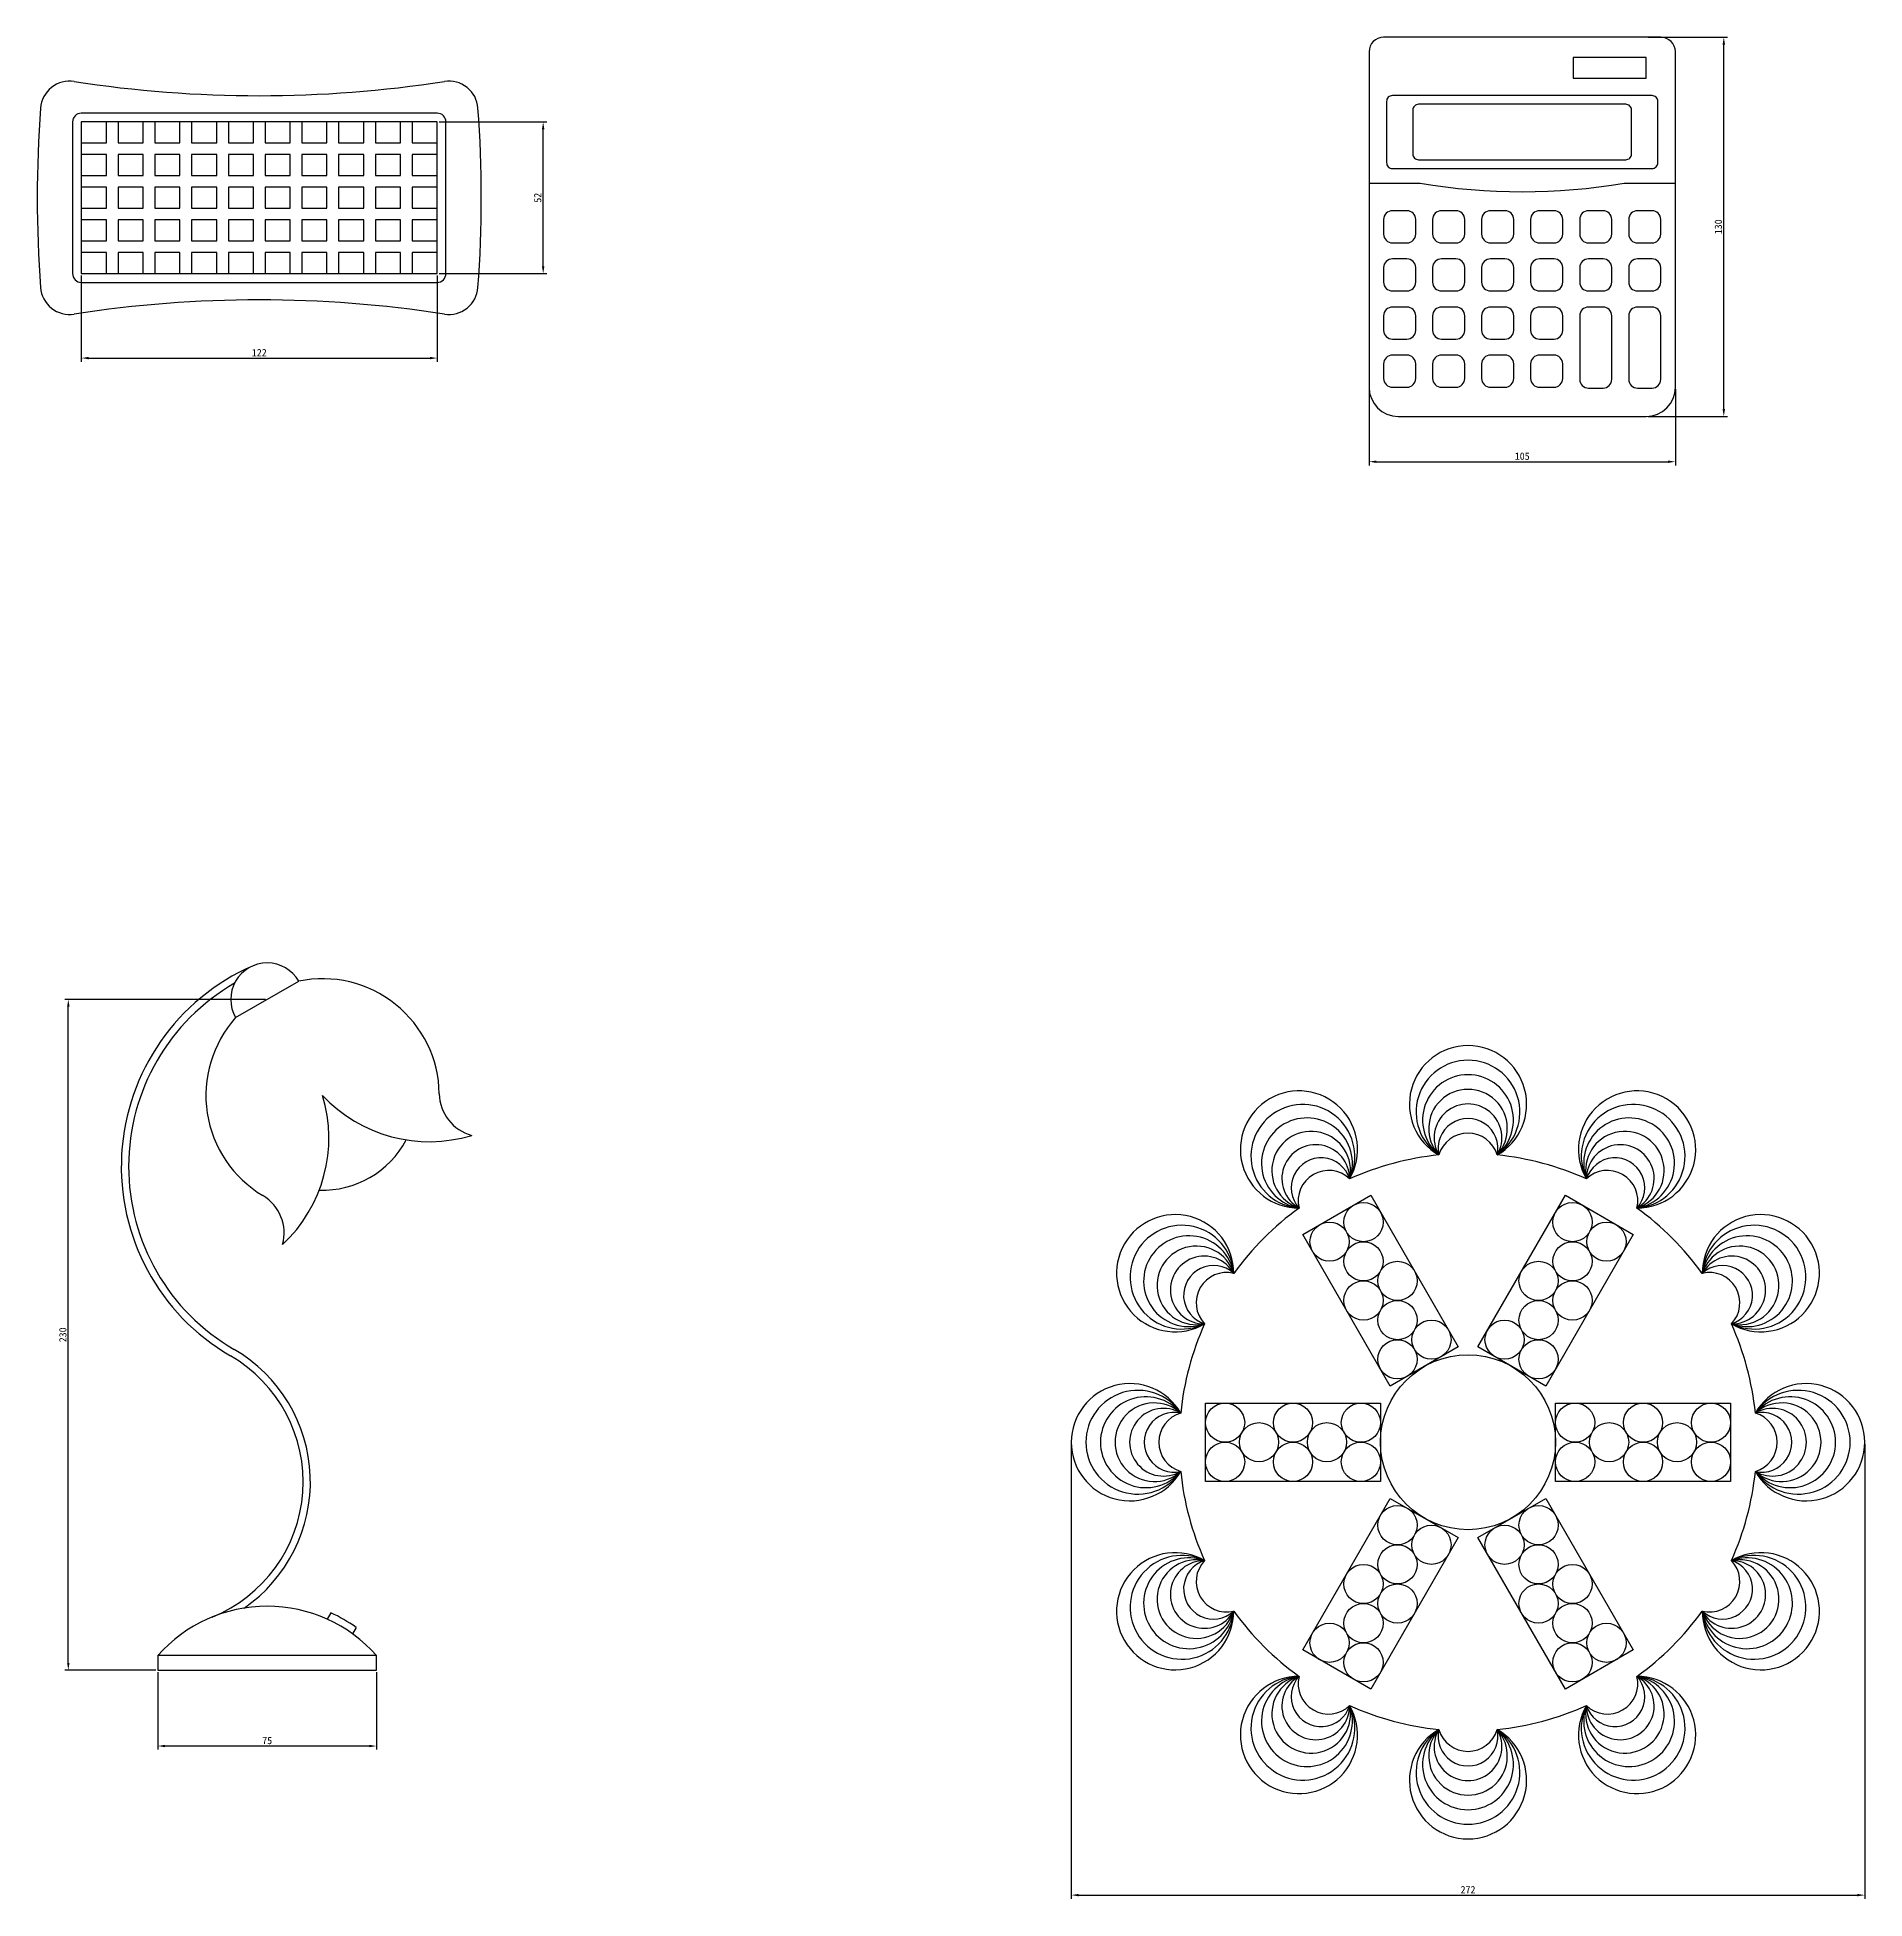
# Model space of a CAD drawing. Header units: millimetres. Extents: x 244 to 4336, y 1055 to 3448.
# Drawn here: x 3599 to 4226, y 1437 to 2075 of the extents above; entities that cross this region are included whole.
import ezdxf

# ---------------------------------------------------------------- set-up
doc = ezdxf.new("R2010")
doc.units = ezdxf.units.MM
doc.header["$LTSCALE"] = 0.5
doc.layers.add('DIM', color=1, linetype='Continuous')
doc.layers.add('STR', color=4, linetype='Continuous')
doc.dimstyles.new('ISO-25', dxfattribs={"dimtxt": 2.5, "dimasz": 2.5, "dimexe": 1.25, "dimexo": 0.625, "dimtad": 1, "dimtxsty": 'Standard', "dimcen": 2.5, "dimadec": 0, "dimazin": 0, "dimtfac": 1, "dimtmove": 0, "dimatfit": 3, "dimfxl": 1, "dimarcsym": 0})

# ---------------------------------------------------------------- blocks, each defined once
blk = doc.blocks.new('*D28')
at = {"layer": 'Defpoints', "color": 0, "transparency": 16777216}
for p in [(3614.61, 1994.01), (3736.61, 1994.01), (3736.61, 1965.04)]:
    blk.add_point(p, dxfattribs=at)
at = {"layer": 'DIM', "color": 0, "lineweight": -2, "transparency": 16777216}
for p, q in [((3614.61, 1993.38), (3614.61, 1963.79)), ((3736.61, 1993.38), (3736.61, 1963.79)), ((3617.11, 1965.04), (3734.11, 1965.04))]:
    blk.add_line(p, q, dxfattribs=at)
at = {"layer": 'DIM', "color": 0, "transparency": 16777216}
for points in [[(3617.11, 1965.45), (3617.11, 1964.62), (3614.61, 1965.04)], [(3734.11, 1965.45), (3734.11, 1964.62), (3736.61, 1965.04)]]:
    blk.add_solid(points, dxfattribs=at)
at = {"layer": 'DIM', "color": 0, "transparency": 16777216, "insert": (3675.61, 1966.91), "char_height": 2.5, "attachment_point": 5}
blk.add_mtext('122', dxfattribs=at)
blk = doc.blocks.new('*D29')
at = {"layer": 'Defpoints', "color": 0, "transparency": 16777216}
for p in [(3736.61, 2046.01), (3772.93, 2046.01), (3736.61, 1994.01)]:
    blk.add_point(p, dxfattribs=at)
at = {"layer": 'DIM', "color": 0, "lineweight": -2, "transparency": 16777216}
for p, q in [((3737.23, 2046.01), (3774.18, 2046.01)), ((3772.93, 1996.51), (3772.93, 2043.51)), ((3737.23, 1994.01), (3774.18, 1994.01))]:
    blk.add_line(p, q, dxfattribs=at)
at = {"layer": 'DIM', "color": 0, "transparency": 16777216}
for points in [[(3772.51, 2043.51), (3773.34, 2043.51), (3772.93, 2046.01)], [(3772.51, 1996.51), (3773.34, 1996.51), (3772.93, 1994.01)]]:
    blk.add_solid(points, dxfattribs=at)
at = {"layer": 'DIM', "color": 0, "transparency": 16777216, "insert": (3771.05, 2020.01), "char_height": 2.5, "attachment_point": 5, "rotation": 90}
blk.add_mtext('52', dxfattribs=at)
blk = doc.blocks.new('*D36')
at = {"layer": 'Defpoints', "color": 0, "transparency": 16777216}
for p in [(3640.82, 1515.13), (3715.82, 1515.13), (3640.82, 1489.14)]:
    blk.add_point(p, dxfattribs=at)
at = {"layer": 'DIM', "color": 0, "lineweight": -2, "transparency": 16777216}
for p, q in [((3640.82, 1514.5), (3640.82, 1487.89)), ((3715.82, 1514.5), (3715.82, 1487.89)), ((3713.32, 1489.14), (3643.32, 1489.14))]:
    blk.add_line(p, q, dxfattribs=at)
at = {"layer": 'DIM', "color": 0, "transparency": 16777216}
for points in [[(3643.32, 1489.55), (3643.32, 1488.72), (3640.82, 1489.14)], [(3713.32, 1489.55), (3713.32, 1488.72), (3715.82, 1489.14)]]:
    blk.add_solid(points, dxfattribs=at)
at = {"layer": 'DIM', "color": 0, "transparency": 16777216, "insert": (3678.32, 1491.01), "char_height": 2.5, "attachment_point": 5}
blk.add_mtext('75', dxfattribs=at)
blk = doc.blocks.new('*D37')
at = {"layer": 'Defpoints', "color": 0, "transparency": 16777216}
for p in [(3610.15, 1745.13), (3678.32, 1745.13), (3640.82, 1515.13)]:
    blk.add_point(p, dxfattribs=at)
at = {"layer": 'DIM', "color": 0, "lineweight": -2, "transparency": 16777216}
for p, q in [((3677.69, 1745.13), (3608.9, 1745.13)), ((3610.15, 1517.63), (3610.15, 1742.63)), ((3640.19, 1515.13), (3608.9, 1515.13))]:
    blk.add_line(p, q, dxfattribs=at)
at = {"layer": 'DIM', "color": 0, "transparency": 16777216}
for points in [[(3609.73, 1742.63), (3610.57, 1742.63), (3610.15, 1745.13)], [(3609.73, 1517.63), (3610.57, 1517.63), (3610.15, 1515.13)]]:
    blk.add_solid(points, dxfattribs=at)
at = {"layer": 'DIM', "color": 0, "transparency": 16777216, "insert": (3608.28, 1630.13), "char_height": 2.5, "attachment_point": 5, "rotation": 90}
blk.add_mtext('230', dxfattribs=at)
blk = doc.blocks.new('*D38')
at = {"layer": 'Defpoints', "color": 0, "transparency": 16777216}
for p in [(4056.03, 1955.05), (4161.03, 1955.05), (4161.03, 1929.51)]:
    blk.add_point(p, dxfattribs=at)
at = {"layer": 'DIM', "color": 0, "lineweight": -2, "transparency": 16777216}
for p, q in [((4056.03, 1954.43), (4056.03, 1928.26)), ((4161.03, 1954.43), (4161.03, 1928.26)), ((4058.53, 1929.51), (4158.53, 1929.51))]:
    blk.add_line(p, q, dxfattribs=at)
at = {"layer": 'DIM', "color": 0, "transparency": 16777216}
for points in [[(4058.53, 1929.92), (4058.53, 1929.09), (4056.03, 1929.51)], [(4158.53, 1929.92), (4158.53, 1929.09), (4161.03, 1929.51)]]:
    blk.add_solid(points, dxfattribs=at)
at = {"layer": 'DIM', "color": 0, "transparency": 16777216, "insert": (4108.53, 1931.38), "char_height": 2.5, "attachment_point": 5}
blk.add_mtext('105', dxfattribs=at)
blk = doc.blocks.new('*D39')
at = {"layer": 'Defpoints', "color": 0, "transparency": 16777216}
for p in [(4151.03, 2075.05), (4177.64, 2075.05), (4151.03, 1945.05)]:
    blk.add_point(p, dxfattribs=at)
at = {"layer": 'DIM', "color": 0, "lineweight": -2, "transparency": 16777216}
for p, q in [((4151.66, 2075.05), (4178.89, 2075.05)), ((4177.64, 1947.55), (4177.64, 2072.55)), ((4151.66, 1945.05), (4178.89, 1945.05))]:
    blk.add_line(p, q, dxfattribs=at)
at = {"layer": 'DIM', "color": 0, "transparency": 16777216}
for points in [[(4177.22, 2072.55), (4178.06, 2072.55), (4177.64, 2075.05)], [(4177.22, 1947.55), (4178.06, 1947.55), (4177.64, 1945.05)]]:
    blk.add_solid(points, dxfattribs=at)
at = {"layer": 'DIM', "color": 0, "transparency": 16777216, "insert": (4175.77, 2010.05), "char_height": 2.5, "attachment_point": 5, "rotation": 90}
blk.add_mtext('130', dxfattribs=at)
blk = doc.blocks.new('*D47')
at = {"layer": 'Defpoints', "color": 0, "transparency": 16777216}
for p in [(3953.96, 1593.3), (4225.96, 1593.3), (4225.96, 1438.01)]:
    blk.add_point(p, dxfattribs=at)
at = {"layer": 'DIM', "color": 0, "lineweight": -2, "transparency": 16777216}
for p, q in [((3953.96, 1592.67), (3953.96, 1436.76)), ((4225.96, 1592.67), (4225.96, 1436.76)), ((3956.46, 1438.01), (4223.46, 1438.01))]:
    blk.add_line(p, q, dxfattribs=at)
at = {"layer": 'DIM', "color": 0, "transparency": 16777216}
for points in [[(3956.46, 1438.43), (3956.46, 1437.6), (3953.96, 1438.01)], [(4223.46, 1438.43), (4223.46, 1437.6), (4225.96, 1438.01)]]:
    blk.add_solid(points, dxfattribs=at)
at = {"layer": 'DIM', "color": 0, "transparency": 16777216, "insert": (4089.96, 1439.89), "char_height": 2.5, "attachment_point": 5}
blk.add_mtext('272', dxfattribs=at)

msp = doc.modelspace()

# ---------------------------------------------------------------- linework, layer by layer
at = {"layer": 'STR'}
for p, q in [((4156.032, 2075.052), (4061.032, 2075.052)), ((4056.032, 2070.052), (4056.032, 1955.052)), ((4161.032, 1955.052), (4161.032, 2070.052)), ((4056.032, 2025.052), (4073.532, 2025.052)), ((4143.532, 2025.052), (4161.032, 2025.052)), ((4066.032, 1945.052), (4151.032, 1945.052)), ((3667.49, 1738.879), (3689.141, 1751.379)), ((3700.116, 1534.817), (3698.86, 1532.641)), ((3708.777, 1529.817), (3707.521, 1527.641))]:
    msp.add_line(p, q, dxfattribs=at)
for points in [[(4151.032, 2068.052), (4126.032, 2068.052), (4126.032, 2061.052), (4151.032, 2061.052)], [(3614.61, 1994.006), (3736.61, 1994.006), (3736.61, 2046.006), (3614.61, 2046.006)], [(3614.61, 2038.806), (3623.21, 2038.806), (3623.21, 2046.006), (3614.61, 2046.006)], [(3627.21, 2038.806), (3635.81, 2038.806), (3635.81, 2046.006), (3627.21, 2046.006)], [(3639.81, 2038.806), (3648.41, 2038.806), (3648.41, 2046.006), (3639.81, 2046.006)], [(3652.41, 2038.806), (3661.01, 2038.806), (3661.01, 2046.006), (3652.41, 2046.006)], [(3665.01, 2038.806), (3673.61, 2038.806), (3673.61, 2046.006), (3665.01, 2046.006)], [(3677.61, 2038.806), (3686.21, 2038.806), (3686.21, 2046.006), (3677.61, 2046.006)], [(3690.21, 2038.806), (3698.81, 2038.806), (3698.81, 2046.006), (3690.21, 2046.006)], [(3702.81, 2038.806), (3711.41, 2038.806), (3711.41, 2046.006), (3702.81, 2046.006)], [(3715.41, 2038.806), (3724.01, 2038.806), (3724.01, 2046.006), (3715.41, 2046.006)], [(3728.01, 2038.806), (3736.61, 2038.806), (3736.61, 2046.006), (3728.01, 2046.006)], [(3614.61, 2027.606), (3623.21, 2027.606), (3623.21, 2034.806), (3614.61, 2034.806)], [(3627.21, 2027.606), (3635.81, 2027.606), (3635.81, 2034.806), (3627.21, 2034.806)], [(3639.81, 2027.606), (3648.41, 2027.606), (3648.41, 2034.806), (3639.81, 2034.806)], [(3652.41, 2027.606), (3661.01, 2027.606), (3661.01, 2034.806), (3652.41, 2034.806)], [(3665.01, 2027.606), (3673.61, 2027.606), (3673.61, 2034.806), (3665.01, 2034.806)], [(3677.61, 2027.606), (3686.21, 2027.606), (3686.21, 2034.806), (3677.61, 2034.806)], [(3690.21, 2027.606), (3698.81, 2027.606), (3698.81, 2034.806), (3690.21, 2034.806)], [(3702.81, 2027.606), (3711.41, 2027.606), (3711.41, 2034.806), (3702.81, 2034.806)], [(3715.41, 2027.606), (3724.01, 2027.606), (3724.01, 2034.806), (3715.41, 2034.806)], [(3728.01, 2027.606), (3736.61, 2027.606), (3736.61, 2034.806), (3728.01, 2034.806)], [(3614.61, 2016.406), (3623.21, 2016.406), (3623.21, 2023.606), (3614.61, 2023.606)], [(3627.21, 2016.406), (3635.81, 2016.406), (3635.81, 2023.606), (3627.21, 2023.606)], [(3639.81, 2016.406), (3648.41, 2016.406), (3648.41, 2023.606), (3639.81, 2023.606)], [(3652.41, 2016.406), (3661.01, 2016.406), (3661.01, 2023.606), (3652.41, 2023.606)], [(3665.01, 2016.406), (3673.61, 2016.406), (3673.61, 2023.606), (3665.01, 2023.606)], [(3677.61, 2016.406), (3686.21, 2016.406), (3686.21, 2023.606), (3677.61, 2023.606)], [(3690.21, 2016.406), (3698.81, 2016.406), (3698.81, 2023.606), (3690.21, 2023.606)], [(3702.81, 2016.406), (3711.41, 2016.406), (3711.41, 2023.606), (3702.81, 2023.606)], [(3715.41, 2016.406), (3724.01, 2016.406), (3724.01, 2023.606), (3715.41, 2023.606)], [(3728.01, 2016.406), (3736.61, 2016.406), (3736.61, 2023.606), (3728.01, 2023.606)], [(3614.61, 2005.206), (3623.21, 2005.206), (3623.21, 2012.406), (3614.61, 2012.406)], [(3627.21, 2005.206), (3635.81, 2005.206), (3635.81, 2012.406), (3627.21, 2012.406)], [(3639.81, 2005.206), (3648.41, 2005.206), (3648.41, 2012.406), (3639.81, 2012.406)], [(3652.41, 2005.206), (3661.01, 2005.206), (3661.01, 2012.406), (3652.41, 2012.406)], [(3665.01, 2005.206), (3673.61, 2005.206), (3673.61, 2012.406), (3665.01, 2012.406)], [(3677.61, 2005.206), (3686.21, 2005.206), (3686.21, 2012.406), (3677.61, 2012.406)], [(3690.21, 2005.206), (3698.81, 2005.206), (3698.81, 2012.406), (3690.21, 2012.406)], [(3702.81, 2005.206), (3711.41, 2005.206), (3711.41, 2012.406), (3702.81, 2012.406)], [(3715.41, 2005.206), (3724.01, 2005.206), (3724.01, 2012.406), (3715.41, 2012.406)], [(3728.01, 2005.206), (3736.61, 2005.206), (3736.61, 2012.406), (3728.01, 2012.406)], [(3614.61, 1994.006), (3623.21, 1994.006), (3623.21, 2001.206), (3614.61, 2001.206)], [(3627.21, 1994.006), (3635.81, 1994.006), (3635.81, 2001.206), (3627.21, 2001.206)], [(3639.81, 1994.006), (3648.41, 1994.006), (3648.41, 2001.206), (3639.81, 2001.206)], [(3652.41, 1994.006), (3661.01, 1994.006), (3661.01, 2001.206), (3652.41, 2001.206)], [(3665.01, 1994.006), (3673.61, 1994.006), (3673.61, 2001.206), (3665.01, 2001.206)], [(3677.61, 1994.006), (3686.21, 1994.006), (3686.21, 2001.206), (3677.61, 2001.206)], [(3690.21, 1994.006), (3698.81, 1994.006), (3698.81, 2001.206), (3690.21, 2001.206)], [(3702.81, 1994.006), (3711.41, 1994.006), (3711.41, 2001.206), (3702.81, 2001.206)], [(3715.41, 1994.006), (3724.01, 1994.006), (3724.01, 2001.206), (3715.41, 2001.206)], [(3728.01, 1994.006), (3736.61, 1994.006), (3736.61, 2001.206), (3728.01, 2001.206)], [(4063.317, 1612.559), (4033.317, 1664.521), (4056.597, 1677.961), (4086.597, 1626)], [(4093.317, 1626), (4123.317, 1677.961), (4146.597, 1664.521), (4116.597, 1612.559)], [(4059.957, 1579.858), (3999.957, 1579.858), (3999.957, 1606.739), (4059.957, 1606.739)], [(4119.957, 1606.739), (4179.957, 1606.739), (4179.957, 1579.858), (4119.957, 1579.858)], [(4086.597, 1560.598), (4056.597, 1508.636), (4033.317, 1522.077), (4063.317, 1574.038)], [(4116.597, 1574.038), (4146.597, 1522.077), (4123.317, 1508.636), (4093.317, 1560.598)], [(3640.816, 1515.129), (3715.816, 1515.129), (3715.816, 1520.129), (3640.816, 1520.129)]]:
    msp.add_lwpolyline(points, close=True, dxfattribs=at)
for points in [[(3614.61, 1991.006), (3736.61, 1991.006, 0.4142136), (3739.61, 1994.006), (3739.61, 2046.006, 0.4142136), (3736.61, 2049.006), (3614.61, 2049.006, 0.4142136), (3611.61, 2046.006), (3611.61, 1994.006, 0.4142136)], [(4064.032, 2030.052), (4153.032, 2030.052, 0.4142136), (4155.032, 2032.052), (4155.032, 2053.052, 0.4142136), (4153.032, 2055.052), (4064.032, 2055.052, 0.4142136), (4062.032, 2053.052), (4062.032, 2032.052, 0.4142136)], [(4073.032, 2033.052), (4144.032, 2033.052, 0.4142136), (4146.032, 2035.052), (4146.032, 2050.052, 0.4142136), (4144.032, 2052.052), (4073.032, 2052.052, 0.4142136), (4071.032, 2050.052), (4071.032, 2035.052, 0.4142136)], [(4064.032, 2004.552), (4069.032, 2004.552, 0.4142136), (4072.032, 2007.552), (4072.032, 2012.552, 0.4142136), (4069.032, 2015.552), (4064.032, 2015.552, 0.4142136), (4061.032, 2012.552), (4061.032, 2007.552, 0.4142136)], [(4080.832, 2004.552), (4085.832, 2004.552, 0.4142136), (4088.832, 2007.552), (4088.832, 2012.552, 0.4142136), (4085.832, 2015.552), (4080.832, 2015.552, 0.4142136), (4077.832, 2012.552), (4077.832, 2007.552, 0.4142136)], [(4097.632, 2004.552), (4102.632, 2004.552, 0.4142136), (4105.632, 2007.552), (4105.632, 2012.552, 0.4142136), (4102.632, 2015.552), (4097.632, 2015.552, 0.4142136), (4094.632, 2012.552), (4094.632, 2007.552, 0.4142136)], [(4114.432, 2004.552), (4119.432, 2004.552, 0.4142136), (4122.432, 2007.552), (4122.432, 2012.552, 0.4142136), (4119.432, 2015.552), (4114.432, 2015.552, 0.4142136), (4111.432, 2012.552), (4111.432, 2007.552, 0.4142136)], [(4131.232, 2004.552), (4136.232, 2004.552, 0.4142136), (4139.232, 2007.552), (4139.232, 2012.552, 0.4142136), (4136.232, 2015.552), (4131.232, 2015.552, 0.4142136), (4128.232, 2012.552), (4128.232, 2007.552, 0.4142136)], [(4148.032, 2004.552), (4153.032, 2004.552, 0.4142136), (4156.032, 2007.552), (4156.032, 2012.552, 0.4142136), (4153.032, 2015.552), (4148.032, 2015.552, 0.4142136), (4145.032, 2012.552), (4145.032, 2007.552, 0.4142136)], [(4064.032, 1988.052), (4069.032, 1988.052, 0.4142136), (4072.032, 1991.052), (4072.032, 1996.052, 0.4142136), (4069.032, 1999.052), (4064.032, 1999.052, 0.4142136), (4061.032, 1996.052), (4061.032, 1991.052, 0.4142136)], [(4080.832, 1988.052), (4085.832, 1988.052, 0.4142136), (4088.832, 1991.052), (4088.832, 1996.052, 0.4142136), (4085.832, 1999.052), (4080.832, 1999.052, 0.4142136), (4077.832, 1996.052), (4077.832, 1991.052, 0.4142136)], [(4097.632, 1988.052), (4102.632, 1988.052, 0.4142136), (4105.632, 1991.052), (4105.632, 1996.052, 0.4142136), (4102.632, 1999.052), (4097.632, 1999.052, 0.4142136), (4094.632, 1996.052), (4094.632, 1991.052, 0.4142136)], [(4114.432, 1988.052), (4119.432, 1988.052, 0.4142136), (4122.432, 1991.052), (4122.432, 1996.052, 0.4142136), (4119.432, 1999.052), (4114.432, 1999.052, 0.4142136), (4111.432, 1996.052), (4111.432, 1991.052, 0.4142136)], [(4131.232, 1988.052), (4136.232, 1988.052, 0.4142136), (4139.232, 1991.052), (4139.232, 1996.052, 0.4142136), (4136.232, 1999.052), (4131.232, 1999.052, 0.4142136), (4128.232, 1996.052), (4128.232, 1991.052, 0.4142136)], [(4148.032, 1988.052), (4153.032, 1988.052, 0.4142136), (4156.032, 1991.052), (4156.032, 1996.052, 0.4142136), (4153.032, 1999.052), (4148.032, 1999.052, 0.4142136), (4145.032, 1996.052), (4145.032, 1991.052, 0.4142136)], [(4064.032, 1971.552), (4069.032, 1971.552, 0.4142136), (4072.032, 1974.552), (4072.032, 1979.552, 0.4142136), (4069.032, 1982.552), (4064.032, 1982.552, 0.4142136), (4061.032, 1979.552), (4061.032, 1974.552, 0.4142136)], [(4080.832, 1971.552), (4085.832, 1971.552, 0.4142136), (4088.832, 1974.552), (4088.832, 1979.552, 0.4142136), (4085.832, 1982.552), (4080.832, 1982.552, 0.4142136), (4077.832, 1979.552), (4077.832, 1974.552, 0.4142136)], [(4097.632, 1971.552), (4102.632, 1971.552, 0.4142136), (4105.632, 1974.552), (4105.632, 1979.552, 0.4142136), (4102.632, 1982.552), (4097.632, 1982.552, 0.4142136), (4094.632, 1979.552), (4094.632, 1974.552, 0.4142136)], [(4114.432, 1971.552), (4119.432, 1971.552, 0.4142136), (4122.432, 1974.552), (4122.432, 1979.552, 0.4142136), (4119.432, 1982.552), (4114.432, 1982.552, 0.4142136), (4111.432, 1979.552), (4111.432, 1974.552, 0.4142136)], [(4131.232, 1954.752), (4136.232, 1954.752, 0.4142136), (4139.232, 1957.752), (4139.232, 1979.552, 0.4142136), (4136.232, 1982.552), (4131.232, 1982.552, 0.4142136), (4128.232, 1979.552), (4128.232, 1957.752, 0.4142136)], [(4148.032, 1954.752), (4153.032, 1954.752, 0.4142136), (4156.032, 1957.752), (4156.032, 1979.552, 0.4142136), (4153.032, 1982.552), (4148.032, 1982.552, 0.4142136), (4145.032, 1979.552), (4145.032, 1957.752, 0.4142136)], [(4064.032, 1955.052), (4069.032, 1955.052, 0.4142136), (4072.032, 1958.052), (4072.032, 1963.052, 0.4142136), (4069.032, 1966.052), (4064.032, 1966.052, 0.4142136), (4061.032, 1963.052), (4061.032, 1958.052, 0.4142136)], [(4080.832, 1955.052), (4085.832, 1955.052, 0.4142136), (4088.832, 1958.052), (4088.832, 1963.052, 0.4142136), (4085.832, 1966.052), (4080.832, 1966.052, 0.4142136), (4077.832, 1963.052), (4077.832, 1958.052, 0.4142136)], [(4097.632, 1955.052), (4102.632, 1955.052, 0.4142136), (4105.632, 1958.052), (4105.632, 1963.052, 0.4142136), (4102.632, 1966.052), (4097.632, 1966.052, 0.4142136), (4094.632, 1963.052), (4094.632, 1958.052, 0.4142136)], [(4114.432, 1955.052), (4119.432, 1955.052, 0.4142136), (4122.432, 1958.052), (4122.432, 1963.052, 0.4142136), (4119.432, 1966.052), (4114.432, 1966.052, 0.4142136), (4111.432, 1963.052), (4111.432, 1958.052, 0.4142136)]]:
    msp.add_lwpolyline(points, format="xyb", close=True, dxfattribs=at)
for centre, radius in [((4054.137, 1668.781), 6.72), ((4125.777, 1668.781), 6.72), ((4042.497, 1662.061), 6.72), ((4137.417, 1662.061), 6.72), ((4054.137, 1655.341), 6.72), ((4125.777, 1655.341), 6.72), ((4065.777, 1648.62), 6.72), ((4114.137, 1648.62), 6.72), ((4054.137, 1641.9), 6.72), ((4125.777, 1641.9), 6.72), ((4065.777, 1635.18), 6.72), ((4114.137, 1635.18), 6.72), ((4077.417, 1628.46), 6.72), ((4102.497, 1628.46), 6.72), ((4065.777, 1621.739), 6.72), ((4114.137, 1621.739), 6.72), ((4089.957, 1593.299), 30), ((4006.677, 1600.019), 6.72), ((4029.957, 1600.019), 6.72), ((4053.237, 1600.019), 6.72), ((4126.677, 1600.019), 6.72), ((4149.957, 1600.019), 6.72), ((4173.237, 1600.019), 6.72), ((4018.317, 1593.299), 6.72), ((4041.597, 1593.299), 6.72), ((4138.317, 1593.299), 6.72), ((4161.597, 1593.299), 6.72), ((4006.677, 1586.579), 6.72), ((4029.957, 1586.579), 6.72), ((4053.237, 1586.579), 6.72), ((4126.677, 1586.579), 6.72), ((4149.957, 1586.579), 6.72), ((4173.237, 1586.579), 6.72), ((4065.777, 1564.858), 6.72), ((4114.137, 1564.858), 6.72), ((4077.417, 1558.138), 6.72), ((4102.497, 1558.138), 6.72), ((4065.777, 1551.418), 6.72), ((4114.137, 1551.418), 6.72), ((4054.137, 1544.697), 6.72), ((4125.777, 1544.697), 6.72), ((4065.777, 1537.977), 6.72), ((4114.137, 1537.977), 6.72), ((4054.137, 1531.257), 6.72), ((4125.777, 1531.257), 6.72), ((4042.497, 1524.537), 6.72), ((4137.417, 1524.537), 6.72), ((4054.137, 1517.816), 6.72), ((4125.777, 1517.816), 6.72)]:
    msp.add_circle(centre, radius, dxfattribs=at)
for centre, radius, start, end in [((4061.032, 2070.052), 5, 90, 180), ((4156.032, 2070.052), 5, 0, 90), ((3610.61, 2050.006), 10, 81.202589, 175.751977), ((3675.61, 2470.006), 415, 261.202589, 278.797411), ((3740.61, 2050.006), 10, 4.248023, 98.797411), ((4014.497, 2020.006), 415, 175.751977, 184.248023), ((3336.722, 2020.006), 415, 355.751977, 4.248023), ((4108.532, 2227.719), 205.667, 260.201815, 279.798185), ((3610.61, 1990.006), 10, 184.248023, 278.797411), ((3740.61, 1990.006), 10, 261.202589, 355.751977), ((3675.61, 1570.006), 415, 81.202589, 98.797411), ((4066.032, 1955.052), 10, 180, 270), ((4151.032, 1955.052), 10, 270, 0), ((3703.316, 1687.847), 75, 113.578178, 239.910689), ((3678.316, 1745.129), 12.5, 30, 210), ((3703.316, 1687.847), 72.5, 119.965221, 239.910689), ((3697.314, 1712.223), 40, 0.82662, 101.790043), ((3697.314, 1712.223), 40, 138.209957, 239.17338), ((4089.957, 1709.212), 20.086, 299.858008, 240.141992), ((4089.957, 1706.507), 17.791, 304.19917, 235.80083), ((4089.957, 1703.728), 15.571, 309.957723, 230.042277), ((3649.486, 1697.647), 50, 313.051941, 16.948059), ((3733.851, 1746.356), 50, 223.051941, 286.948059), ((3752.308, 1713.016), 15, 180.82662, 255), ((4032, 1693.683), 20.086, 329.858008, 270.141992), ((4089.957, 1700.824), 13.475, 317.912987, 222.087013), ((4147.914, 1693.683), 20.086, 269.858008, 210.141992), ((4033.353, 1691.34), 17.791, 334.19917, 265.80083), ((4034.743, 1688.933), 15.571, 339.957723, 260.042277), ((4089.957, 1697.689), 11.609, 329.471869, 210.528131), ((4089.957, 1694.048), 10.251, 347.29125, 192.70875), ((4146.561, 1691.34), 17.791, 274.19917, 205.80083), ((4145.172, 1688.933), 15.571, 279.957723, 200.042277), ((4036.194, 1686.418), 13.475, 347.912987, 252.087013), ((4089.957, 1688.885), 10.414, 16.213683, 163.786317), ((4143.72, 1686.418), 13.475, 287.912987, 192.087013), ((3697.314, 1712.223), 32.5, 267.982484, 332.017516), ((4037.762, 1683.704), 11.609, 359.471869, 240.528131), ((4089.957, 1593.299), 99, 95.79734, 114.20266), ((4089.957, 1593.299), 99, 65.79734, 84.20266), ((4142.152, 1683.704), 11.609, 299.471869, 180.528131), ((4039.583, 1680.55), 10.251, 17.29125, 222.70875), ((4042.164, 1676.079), 10.414, 46.213683, 193.786317), ((4140.332, 1680.55), 10.251, 317.29125, 162.70875), ((4137.75, 1676.079), 10.414, 346.213683, 133.786317), ((3669.13, 1664.993), 15, 345, 59.17338), ((4089.957, 1593.299), 99, 125.79734, 144.20266), ((4089.957, 1593.299), 99, 35.79734, 54.20266), ((3989.573, 1651.256), 20.086, 359.858008, 300.141992), ((3991.916, 1649.903), 17.791, 4.19917, 295.80083), ((4190.341, 1651.256), 20.086, 239.858008, 180.141992), ((4187.999, 1649.903), 17.791, 244.19917, 175.80083), ((3994.323, 1648.513), 15.571, 9.957723, 290.042277), ((3996.838, 1647.061), 13.475, 17.912987, 282.087013), ((4185.591, 1648.513), 15.571, 249.957723, 170.042277), ((4183.077, 1647.061), 13.475, 257.912987, 162.087013), ((3999.552, 1645.494), 11.609, 29.471869, 270.528131), ((4002.706, 1643.673), 10.251, 47.29125, 252.70875), ((4180.362, 1645.494), 11.609, 269.471869, 150.528131), ((4177.208, 1643.673), 10.251, 287.29125, 132.70875), ((4007.177, 1641.092), 10.414, 76.213683, 223.786317), ((4172.737, 1641.092), 10.414, 316.213683, 103.786317), ((4089.957, 1593.299), 99, 155.79734, 174.20266), ((4089.957, 1593.299), 99, 5.79734, 24.20266), ((3640.647, 1579.691), 50, 292.128597, 59.910689), ((3640.647, 1579.691), 52.5, 304.498293, 59.910689), ((3974.043, 1593.299), 20.086, 29.858008, 330.141992), ((3976.748, 1593.299), 17.791, 34.19917, 325.80083), ((3979.528, 1593.299), 15.571, 39.957723, 320.042277), ((4205.871, 1593.299), 20.086, 209.858008, 150.141992), ((4203.166, 1593.299), 17.791, 214.19917, 145.80083), ((4200.386, 1593.299), 15.571, 219.957723, 140.042277), ((3982.432, 1593.299), 13.475, 47.912987, 312.087013), ((3985.566, 1593.299), 11.609, 59.471869, 300.528131), ((3989.208, 1593.299), 10.251, 77.29125, 282.70875), ((3994.371, 1593.299), 10.414, 106.213683, 253.786317), ((4197.482, 1593.299), 13.475, 227.912987, 132.087013), ((4194.348, 1593.299), 11.609, 239.471869, 120.528131), ((4190.706, 1593.299), 10.251, 257.29125, 102.70875), ((4185.543, 1593.299), 10.414, 286.213683, 73.786317), ((4089.957, 1593.299), 99, 185.79734, 204.20266), ((4089.957, 1593.299), 99, 335.79734, 354.20266), ((3989.573, 1535.342), 20.086, 59.858008, 0.141992), ((3991.916, 1536.694), 17.791, 64.19917, 355.80083), ((3994.323, 1538.084), 15.571, 69.957723, 350.042277), ((3996.838, 1539.536), 13.475, 77.912987, 342.087013), ((3999.552, 1541.103), 11.609, 89.471869, 330.528131), ((4002.706, 1542.924), 10.251, 107.29125, 312.70875), ((4007.177, 1545.506), 10.414, 136.213683, 283.786317), ((4190.341, 1535.342), 20.086, 179.858008, 120.141992), ((4187.999, 1536.694), 17.791, 184.19917, 115.80083), ((4185.591, 1538.084), 15.571, 189.957723, 110.042277), ((4183.077, 1539.536), 13.475, 197.912987, 102.087013), ((4180.362, 1541.103), 11.609, 209.471869, 90.528131), ((4177.208, 1542.924), 10.251, 227.29125, 72.70875), ((4172.737, 1545.506), 10.414, 256.213683, 43.786317), ((3678.316, 1487.057), 50, 41.409622, 138.590378), ((3678.316, 1487.057), 52.5, 54.534976, 65.465024), ((4089.957, 1593.299), 99, 215.79734, 234.20266), ((4089.957, 1593.299), 99, 305.79734, 324.20266), ((4032, 1492.915), 20.086, 89.858008, 30.141992), ((4033.353, 1495.257), 17.791, 94.19917, 25.80083), ((4034.743, 1497.664), 15.571, 99.957723, 20.042277), ((4036.194, 1500.179), 13.475, 107.912987, 12.087013), ((4037.762, 1502.894), 11.609, 119.471869, 0.528131), ((4039.583, 1506.048), 10.251, 137.29125, 342.70875), ((4042.164, 1510.519), 10.414, 166.213683, 313.786317), ((4147.914, 1492.915), 20.086, 149.858008, 90.141992), ((4146.561, 1495.257), 17.791, 154.19917, 85.80083), ((4145.172, 1497.664), 15.571, 159.957723, 80.042277), ((4143.72, 1500.179), 13.475, 167.912987, 72.087013), ((4142.152, 1502.894), 11.609, 179.471869, 60.528131), ((4140.332, 1506.048), 10.251, 197.29125, 42.70875), ((4137.75, 1510.519), 10.414, 226.213683, 13.786317), ((4089.957, 1593.299), 99, 245.79734, 264.20266), ((4089.957, 1593.299), 99, 275.79734, 294.20266), ((4089.957, 1477.385), 20.086, 119.858008, 60.141992), ((4089.957, 1480.09), 17.791, 124.19917, 55.80083), ((4089.957, 1482.87), 15.571, 129.957723, 50.042277), ((4089.957, 1485.774), 13.475, 137.912987, 42.087013), ((4089.957, 1488.908), 11.609, 149.471869, 30.528131), ((4089.957, 1492.55), 10.251, 167.29125, 12.70875), ((4089.957, 1497.713), 10.414, 196.213683, 343.786317)]:
    msp.add_arc(centre, radius, start, end, dxfattribs=at)

# ---------------------------------------------------------------- dimensions: what is measured, and where the dimension line sits
at = {"layer": 'DIM'}
for base, p1, p2, picture, middle in [((4177.641, 2075.052), (4151.032, 1945.052), (4151.032, 2075.052), '*D39', (4175.766, 2010.052)), ((3772.926, 2046.006), (3736.61, 1994.006), (3736.61, 2046.006), '*D29', (3771.051, 2020.006)), ((3610.151, 1745.129), (3640.816, 1515.129), (3678.316, 1745.129), '*D37', (3608.276, 1630.129))]:
    dim = msp.add_linear_dim(base=base, p1=p1, p2=p2, angle=90, dimstyle='ISO-25', dxfattribs=at)
    dim.commit()
    dim.dimension.update_dxf_attribs({"geometry": picture, "text_midpoint": middle})
for base, p1, p2, picture, middle in [((3736.61, 1965.038), (3614.61, 1994.006), (3736.61, 1994.006), '*D28', (3675.61, 1966.913)), ((4161.032, 1929.506), (4056.032, 1955.052), (4161.032, 1955.052), '*D38', (4108.532, 1931.381)), ((4225.957, 1438.012), (3953.957, 1593.299), (4225.957, 1593.299), '*D47', (4089.957, 1439.887)), ((3640.816, 1489.135), (3715.816, 1515.129), (3640.816, 1515.129), '*D36', (3678.316, 1491.01))]:
    dim = msp.add_linear_dim(base=base, p1=p1, p2=p2, dimstyle='ISO-25', dxfattribs=at)
    dim.commit()
    dim.dimension.update_dxf_attribs({"geometry": picture, "text_midpoint": middle})

doc.saveas('drawing.dxf')
